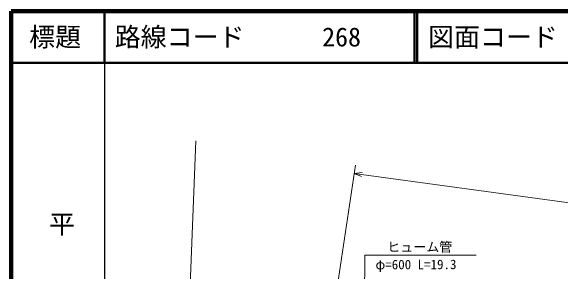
# Model space of a CAD drawing. Units: millimetres, scale not verified. Extents: x 40000 to 680000, y 20000 to 380000.
# Drawn here: x 40000 to 145998, y 329709 to 380000 of the extents above; entities that cross this region are included whole.
import ezdxf
from ezdxf.enums import TextEntityAlignment as Align

# ---------------------------------------------------------------- set-up
doc = ezdxf.new("R2010")
doc.units = ezdxf.units.MM
doc.header["$LTSCALE"] = 1000
for name, color, linetype, lineweight in [('M-BGD', 7, 'Continuous', 13), ('M-STR-HTXT', 7, 'Continuous', 13), ('M-TTL', 2, 'Continuous', 140), ('M-TTL-BAND', 7, 'Continuous', 25), ('M-TTL-LINE', 7, 'Continuous', 50), ('M-TTL-TXT', 7, 'Continuous', 13)]:
    doc.layers.add(name, color=color, linetype=linetype, lineweight=lineweight)
doc.styles.add('@ＭＳ ゴシック', font='')
doc.styles.add('ＭＳ ゴシック', font='')
doc.styles.get('@ＭＳ ゴシック').set_extended_font_data('@MS Gothic')
doc.styles.get('ＭＳ ゴシック').set_extended_font_data('MS Gothic')

msp = doc.modelspace()

# ---------------------------------------------------------------- linework, layer by layer
at = {"layer": 'M-BGD'}
msp.add_line((71564, 251235), (75629, 355014), dxfattribs=at)
at = {"layer": 'M-STR-HTXT'}
for p, q in [((100426, 310367), (106366, 350268)), ((106133, 348702), (107673, 348895)), ((106133, 348702), (233445, 331335)), ((106133, 348702), (107565, 348103))]:
    msp.add_line(p, q, dxfattribs=at)
msp.add_lwpolyline([(107991, 307435), (108192, 332941), (129617, 332969)], dxfattribs=at)
at = {"layer": 'M-TTL'}
for p, q in [((40000, 380000), (40000, 20000)), ((680000, 380000), (40000, 380000))]:
    msp.add_line(p, q, dxfattribs=at)
at = {"layer": 'M-TTL-BAND'}
msp.add_line((58000, 370000), (58000, 20000), dxfattribs=at)
at = {"layer": 'M-TTL-LINE'}
for p, q in [((58000, 380000), (58000, 370000)), ((117750, 380000), (117750, 370000)), ((118250, 380000), (118250, 370000)), ((40000, 370000), (680000, 370000))]:
    msp.add_line(p, q, dxfattribs=at)

# ---------------------------------------------------------------- texts
at = {"layer": 'M-STR-HTXT', "style": 'ＭＳ ゴシック'}
for s, rotation, p in [('ヒューム管', 359.944, (112515, 333082)), ('φ=600 L=19.3', 0.177, (110243, 329667))]:
    msp.add_text(s, height=1833, rotation=rotation, dxfattribs=at).set_placement(p, align=Align.BOTTOM_LEFT)
at = {"layer": 'M-TTL-BAND', "style": '@ＭＳ ゴシック'}
msp.add_text('平\u3000\u3000面\u3000\u3000図', height=3666, rotation=270, dxfattribs=at).set_placement((49777, 306475), align=Align.MIDDLE_RIGHT)
at = {"layer": 'M-TTL-TXT', "style": 'ＭＳ ゴシック'}
msp.add_text('標題', height=3666, dxfattribs=at).set_placement((48500, 375000), align=Align.MIDDLE_CENTER)
for s, p in [('路線コード      268', (60000, 375000)), ('図面コード      30-0', (120380, 375000))]:
    msp.add_text(s, height=3666, dxfattribs=at).set_placement(p, align=Align.MIDDLE_LEFT)

doc.saveas('drawing.dxf')
